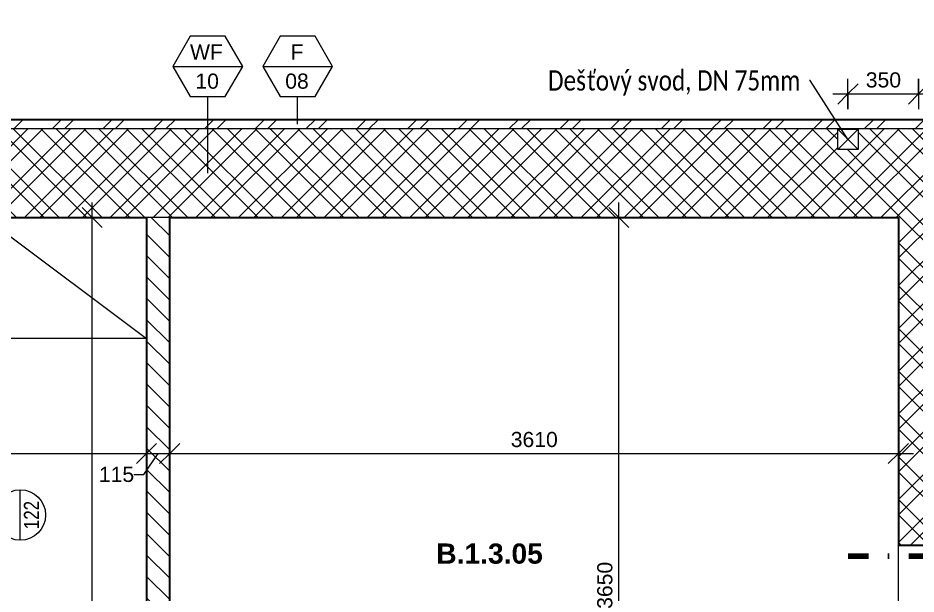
# Model space of a CAD drawing. Header units: millimetres. Extents: x -8633 to 38101, y -2985 to 57546.
# Drawn here: x 16359 to 20808, y 51436 to 54292 of the extents above; entities that cross this region are included whole.
import ezdxf

# ---------------------------------------------------------------- set-up
doc = ezdxf.new("R2010")
doc.units = ezdxf.units.MM
for name, pattern in [('HA_DashDot_2_2mm-S0_6mm', [110, 50, -30, 0, -30]), ('HA_DashDot_4mm-S1mm', [200, 100, -50, 0, -50]), ('HA_DashDot_6mm-S2mm', [300, 100, -100, 0, -100])]:
    doc.linetypes.add(name, pattern=pattern)
for name, color, linetype, lineweight in [('A-____-____-DIMS', 9, 'Continuous', 5), ('A-____-____-DIMS-50', 9, 'Continuous', 5), ('A-AREA-____-IDEN', 9, 'Continuous', 9), ('A-DOOR-____-IDEN', 9, 'Continuous', 9), ('A-DOOR-____-MCUT', 9, 'HA_DashDot_2_2mm-S0_6mm', 9), ('A-DOOR-____-OTLN', 9, 'Continuous', 9), ('A-DOOR-FRAM-MCUT', 9, 'Continuous', 9), ('A-WALL-____-IDEN', 9, 'Continuous', 9), ('A-WALL-____-MCUT', 9, 'Continuous', 25), ('A-WALL-____-OTLN', 9, 'Continuous', 9), ('A-WALL-____-PATT', 9, 'Continuous', 25), ('G-____-____-SYMB', 9, 'HA_DashDot_4mm-S1mm', 9), ('G-____-____-TEXT', 9, 'Continuous', 5), ('I-FURN-____-OTLN', 9, 'Continuous', 9), ('I-WALL-____-MCUT', 9, 'Continuous', 25), ('M-HVAC-DUCT-OTLN', 9, 'Continuous', 9)]:
    doc.layers.add(name, color=color, linetype=linetype, lineweight=lineweight)
doc.styles.add('Arial_1', font='arial.ttf', dxfattribs={"height": 75})
doc.styles.add('Arial_2', font='arial.ttf', dxfattribs={"width": 0.8, "height": 75})
doc.styles.add('Arial_B', font='arialbd.ttf', dxfattribs={"height": 100})
doc.styles.add('Calibri_1', font='calibri.ttf', dxfattribs={"width": 0.8, "height": 100})
doc.dimstyles.new('Inner_Dimensions', dxfattribs={"dimscale": 304.8, "dimtxt": 76.519455, "dimasz": 0.328084, "dimexe": 0.246063, "dimexo": 0.0625, "dimgap": 0.032808, "dimtad": 1, "dimdec": 0, "dimzin": 0, "dimdsep": 46, "dimtxsty": 'Arial_1', "dimblk1": 'OBLIQUE', "dimblk2": 'OBLIQUE', "dimsah": 1, "dimcen": 0.09, "dimdle": 0.246063, "dimazin": 0, "dimtfac": 1, "dimtdec": 4, "dimtix": 1, "dimtmove": 0, "dimatfit": 3, "dimfxl": 0.246063, "dimfxlon": 1, "dimtvp": 1, "dimtolj": 1, "dimtzin": 0, "dimlwd": 9, "dimlwe": 9, "dimarcsym": 2})
doc.dimstyles.new('Inner_Dimensions_2', dxfattribs={"dimscale": 304.8, "dimtxt": 76.519455, "dimasz": 0.328084, "dimexe": 0.246063, "dimexo": 0.0625, "dimgap": 0.032808, "dimtad": 1, "dimdec": 0, "dimzin": 0, "dimdsep": 46, "dimtxsty": 'Arial_1', "dimblk1": 'OBLIQUE', "dimblk2": 'OBLIQUE', "dimsah": 1, "dimcen": 0.09, "dimdle": 0.246063, "dimazin": 0, "dimtfac": 1, "dimtdec": 4, "dimtix": 1, "dimtmove": 1, "dimatfit": 3, "dimfxl": 0.246063, "dimfxlon": 1, "dimtvp": 1, "dimtolj": 1, "dimtzin": 0, "dimlwd": 9, "dimlwe": 9, "dimarcsym": 2})
pattern_1 = [(45, (0, 0), (-106.066, 106.066), []), (45, (75, 0), (-106.066, 106.066), []), (315, (0, 0), (106.066, 106.066), []), (315, (75, 0), (106.066, 106.066), [])]

# ---------------------------------------------------------------- blocks, each defined once
blk = doc.blocks.new('HA_DR_Double_Swing_Solid_FrameButt - In_FAS_1600x2350_1000-2015541-DPS_1NP - B')
at = {"layer": 'A-DOOR-____-MCUT'}
for p, q in [((850, 220), (-850, 220)), ((-800, -70), (800, -70)), ((-800, -170), (800, -170)), ((850, -220), (-850, -220))]:
    blk.add_line(p, q, dxfattribs=at)
at = {"layer": 'A-DOOR-____-OTLN', "lineweight": 5}
for p, q in [((-280.4, -470), (-800, -170)), ((800, -1170), (800, -170))]:
    blk.add_line(p, q, dxfattribs=at)
for centre, radius, start, end in [((-800, -170), 600, 330, 360), ((800, -170), 1000, 180, 270)]:
    blk.add_arc(centre, radius, start, end, dxfattribs=at)
at = {"layer": 'A-DOOR-FRAM-MCUT'}
for p, q in [((-800, -70), (-850, -70)), ((-800, -170), (-800, -70)), ((850, -70), (800, -70)), ((800, -70), (800, -170)), ((-850, -170), (-800, -170)), ((800, -170), (850, -170))]:
    blk.add_line(p, q, dxfattribs=at)
blk = doc.blocks.new('NAB_Šatní_skříň_ADNS - 600x2000xšířka-1488385-DPS_1NP - B')
at = {"layer": 'I-FURN-____-OTLN'}
for p, q in [((0, -600), (800, 0)), ((800, 0), (1600, -600)), ((1600, -600), (0, -600))]:
    blk.add_line(p, q, dxfattribs=at)
blk = doc.blocks.new('HA_TAG_Door_TypeMark_wDimensions - Scale50_Right with Bouble-921060-DPS_1NP - B')
at = {"layer": 'A-DOOR-____-IDEN'}
for p, q in [((0, 5), (0, -19.5)), ((-2.5, -22), (2.5, -22))]:
    blk.add_line(p, q, dxfattribs=at)
blk.add_circle((0, -22), 2.5, dxfattribs=at)
blk = doc.blocks.new('DIMBLOCK155-DPS_1NP - B')
at = {"layer": 'A-____-____-DIMS-50', "lineweight": 9}
for p, q in [((19336.1, 53302.7), (19286.1, 53352.7)), ((19336.1, 49652.7), (19336.1, 53377.7)), ((19261.1, 53302.7), (19411.1, 53302.7)), ((19336.1, 53302.7), (19261.1, 53302.7)), ((19336.1, 53302.7), (19386.1, 53252.7)), ((19336.1, 49652.7), (19286.1, 49702.7)), ((19261.1, 49652.7), (19411.1, 49652.7)), ((19336.1, 49652.7), (19261.1, 49652.7)), ((19336.1, 49652.7), (19386.1, 49602.7))]:
    blk.add_line(p, q, dxfattribs=at)
at = {"layer": 'A-____-____-DIMS-50', "color": 0, "lineweight": 9, "insert": (19228.7, 51362.4), "char_height": 75, "width": 276.883, "attachment_point": 1, "rotation": 90, "line_spacing_factor": 0.941778, "style": 'Arial_1'}
blk.add_mtext('3650', dxfattribs=at)
blk = doc.blocks.new('_Oblique')
at = {"color": 0, "linetype": 'ByBlock', "lineweight": -2}
blk.add_line((-0.5, -0.5), (0.5, 0.5), dxfattribs=at)
blk = doc.blocks.new('DIMBLOCK160-DPS_1NP - B')
at = {"layer": 'A-____-____-DIMS-50', "lineweight": 9}
for p, q in [((16726.4, 53302.7), (16676.4, 53352.7)), ((16726.4, 48877.7), (16726.4, 53377.7)), ((16651.4, 53302.7), (16801.4, 53302.7)), ((16726.4, 53302.7), (16651.4, 53302.7)), ((16726.4, 53302.7), (16776.4, 53252.7)), ((16726.4, 48952.7), (16676.4, 49002.7)), ((16651.4, 48952.7), (16801.4, 48952.7)), ((16726.4, 48952.7), (16651.4, 48952.7)), ((16726.4, 48952.7), (16776.4, 48902.7))]:
    blk.add_line(p, q, dxfattribs=at)
at = {"layer": 'A-____-____-DIMS-50', "color": 0, "lineweight": 9, "insert": (16619, 51012.4), "char_height": 75, "width": 276.883, "attachment_point": 1, "rotation": 90, "line_spacing_factor": 0.941778, "style": 'Arial_1'}
blk.add_mtext('4350', dxfattribs=at)
blk = doc.blocks.new('DIMBLOCK239-DPS_1NP - B')
at = {"layer": 'A-____-____-DIMS-50', "lineweight": 9}
for p, q in [((20470.7, 53840), (20470.7, 53990)), ((20820.7, 53990), (20820.7, 53840)), ((20820.7, 53915), (20820.7, 53990)), ((20470.7, 53915), (20520.7, 53965)), ((20820.7, 53915), (20870.7, 53965)), ((20395.7, 53915), (20895.7, 53915)), ((20470.7, 53915), (20420.7, 53865)), ((20470.7, 53915), (20470.7, 53840)), ((20820.7, 53915), (20770.7, 53865))]:
    blk.add_line(p, q, dxfattribs=at)
at = {"layer": 'A-____-____-DIMS-50', "color": 0, "lineweight": 9, "insert": (20559.2, 54022.4), "char_height": 75, "width": 207.662, "attachment_point": 1, "line_spacing_factor": 0.941778, "style": 'Arial_1'}
blk.add_mtext('350', dxfattribs=at)
blk = doc.blocks.new('HA_TAG_WA_Partitions - Group _ Type Mark-556634-DPS_1NP - B')
at = {"layer": 'A-WALL-____-IDEN'}
for p, q in [((-1.732, 3), (-3.464, 0)), ((1.732, 3), (-1.732, 3)), ((3.464, 0), (1.732, 3)), ((-3.464, 0), (3.464, 0)), ((-3.464, 0), (-1.732, -3)), ((1.732, -3), (3.464, 0)), ((-1.732, -3), (1.732, -3))]:
    blk.add_line(p, q, dxfattribs=at)
blk = doc.blocks.new('DIMBLOCK304-DPS_1NP - B')
at = {"layer": 'A-____-____-DIMS-50', "lineweight": 9}
for p, q in [((15395.7, 52207.1), (15395.7, 52057.1)), ((15395.7, 52132.1), (15395.7, 52207.1)), ((16995.7, 52207.1), (16995.7, 52057.1)), ((16995.7, 52132.1), (16995.7, 52207.1)), ((15395.7, 52132.1), (15445.7, 52182.1)), ((16995.7, 52132.1), (17045.7, 52182.1)), ((15395.7, 52132.1), (15345.7, 52082.1)), ((15395.7, 52132.1), (16995.7, 52132.1)), ((16995.7, 52132.1), (16945.7, 52082.1))]:
    blk.add_line(p, q, dxfattribs=at)
at = {"layer": 'A-____-____-DIMS-50', "color": 0, "lineweight": 9, "insert": (16080.3, 52239.5), "char_height": 75, "width": 276.883, "attachment_point": 1, "line_spacing_factor": 0.941778, "style": 'Arial_1'}
blk.add_mtext('1600', dxfattribs=at)
blk = doc.blocks.new('DIMBLOCK305-DPS_1NP - B')
at = {"layer": 'A-____-____-DIMS-50', "lineweight": 9}
for p, q in [((16995.7, 52207.1), (16995.7, 52057.1)), ((16995.7, 52132.1), (16995.7, 52207.1)), ((17110.7, 52207.1), (17110.7, 52057.1)), ((17110.7, 52132.1), (17110.7, 52207.1)), ((16995.7, 52132.1), (17045.7, 52182.1)), ((17110.7, 52132.1), (17160.7, 52182.1)), ((16995.7, 52132.1), (16945.7, 52082.1)), ((16982.9, 52027.9), (17053.2, 52132.1)), ((16995.7, 52132.1), (17110.7, 52132.1)), ((17110.7, 52132.1), (17060.7, 52082.1)), ((16932.9, 52027.9), (16982.9, 52027.9))]:
    blk.add_line(p, q, dxfattribs=at)
at = {"layer": 'A-____-____-DIMS-50', "color": 0, "lineweight": 9, "insert": (16759.9, 52066.4), "char_height": 75, "width": 207.662, "attachment_point": 1, "line_spacing_factor": 0.941778, "style": 'Arial_1'}
blk.add_mtext('115', dxfattribs=at)
blk = doc.blocks.new('DIMBLOCK306-DPS_1NP - B')
at = {"layer": 'A-____-____-DIMS-50', "lineweight": 9}
for p, q in [((17110.7, 52207.1), (17110.7, 52057.1)), ((17110.7, 52132.1), (17110.7, 52207.1)), ((20720.7, 52207.1), (20720.7, 52057.1)), ((20720.7, 52132.1), (20720.7, 52207.1)), ((17110.7, 52132.1), (17160.7, 52182.1)), ((20720.7, 52132.1), (20770.7, 52182.1)), ((17110.7, 52132.1), (17060.7, 52082.1)), ((17110.7, 52132.1), (20795.7, 52132.1)), ((20720.7, 52132.1), (20670.7, 52082.1))]:
    blk.add_line(p, q, dxfattribs=at)
at = {"layer": 'A-____-____-DIMS-50', "color": 0, "lineweight": 9, "insert": (18800.3, 52239.5), "char_height": 75, "width": 276.883, "attachment_point": 1, "line_spacing_factor": 0.941778, "style": 'Arial_1'}
blk.add_mtext('3610', dxfattribs=at)

msp = doc.modelspace()

# ---------------------------------------------------------------- hatches: boundary and pattern name
at = {"layer": 'A-WALL-____-PATT', "lineweight": 5}
h = msp.add_hatch(dxfattribs=at)
h.set_pattern_fill('FP_3', color=256, style=0, pattern_type=2)
h.set_pattern_definition([(45, (0, 0), (-125.7236, 125.7236), []), (45, (0, 190.5), (-125.7236, 125.7236), [])])
h.paths.add_polyline_path([(21160.7, 53742.7), (21205.7, 53742.7), (21205.7, 53787.7), (15585.7, 53787.7), (15585.7, 53742.7), (20602.6, 53742.7)])
h = msp.add_hatch(dxfattribs=at)
h.set_pattern_fill('FP_1', color=256, style=0, pattern_type=2)
h.set_pattern_definition(pattern_1)
h.paths.add_polyline_path([(21160.7, 53302.7), (21205.7, 53302.7), (21205.7, 53742.7), (15585.7, 53742.7), (15585.7, 53302.7), (20720.7, 53302.7)])
h.paths.add_polyline_path([(20520.7, 53640.4), (20420.7, 53640.4), (20420.7, 53740.4), (20520.7, 53740.4), (20520.7, 53673.2)])
h = msp.add_hatch(dxfattribs=at)
h.set_pattern_fill('FP_2', color=256, style=0, pattern_type=2)
h.set_pattern_definition([(135, (0, 0), (-53.03301, -53.03301), [])])
h.paths.add_polyline_path([(16995.7, 48837.7), (17110.7, 48837.7), (17110.7, 49052.7), (16995.7, 49052.7), (16995.7, 48952.7)])
h.paths.add_polyline_path([(17110.7, 49412.7), (17110.7, 50302.7), (16995.7, 50302.7), (16995.7, 49412.7)])
h.paths.add_polyline_path([(17110.7, 51202.7), (17110.7, 53302.7), (16995.7, 53302.7), (16995.7, 51202.7)])
h = msp.add_hatch(dxfattribs=at)
h.set_pattern_fill('FP_1', color=256, style=0, pattern_type=2)
h.set_pattern_definition(pattern_1)
h.paths.add_polyline_path([(20720.7, 43612.7), (21160.7, 43612.7), (21160.7, 46677.7), (20720.7, 46677.7), (20720.7, 44052.7)])
h.paths.add_polyline_path([(20720.7, 47677.7), (21160.7, 47677.7), (21160.7, 50677.7), (20720.7, 50677.7), (20720.7, 48698)])
h.paths.add_polyline_path([(21160.7, 51677.7), (21160.7, 53302.7), (20720.7, 53302.7), (20720.7, 51677.7)])

# ---------------------------------------------------------------- linework, layer by layer
at = {"layer": 'A-WALL-____-IDEN'}
for p, q in [((17299.5, 53522.7), (17299.5, 53901.9)), ((17744.6, 53765.2), (17744.6, 53901.9))]:
    msp.add_line(p, q, dxfattribs=at)
at = {"layer": 'A-WALL-____-MCUT'}
for p, q in [((21205.7, 53787.7), (15630.7, 53787.7)), ((15395.7, 53302.7), (16995.7, 53302.7)), ((17110.7, 53302.7), (20720.7, 53302.7)), ((20720.7, 53302.7), (20720.7, 51677.7)), ((20720.7, 51677.7), (21205.7, 51677.7))]:
    msp.add_line(p, q, dxfattribs=at)
at = {"layer": 'A-WALL-____-MCUT', "lineweight": 9}
for p, q in [((21205.7, 53742.7), (15585.7, 53742.7)), ((17110.7, 53302.7), (16995.7, 53302.7))]:
    msp.add_line(p, q, dxfattribs=at)
at = {"layer": 'A-WALL-____-OTLN'}
msp.add_line((20720.7, 50677.7), (20720.7, 51677.7), dxfattribs=at)
at = {"layer": 'G-____-____-SYMB', "linetype": 'HA_DashDot_6mm-S2mm', "lineweight": 100}
msp.add_line((20472, 51622.7), (22464.5, 51622.7), dxfattribs=at)
at = {"layer": 'G-____-____-TEXT', "color": 250, "lineweight": 9}
for p, q in [((20283.1, 53982), (20280.3, 53982)), ((20472.1, 53687.2), (20283.1, 53982))]:
    msp.add_line(p, q, dxfattribs=at)
at = {"layer": 'I-WALL-____-MCUT'}
for p, q in [((16995.7, 53302.7), (16995.7, 51202.7)), ((17110.7, 51202.7), (17110.7, 53302.7))]:
    msp.add_line(p, q, dxfattribs=at)
at = {"layer": 'M-HVAC-DUCT-OTLN', "lineweight": 5}
for p, q in [((20520.7, 53640.4), (20420.7, 53740.4)), ((20520.7, 53740.4), (20420.7, 53640.4)), ((20420.7, 53740.4), (20520.7, 53740.4)), ((20420.7, 53640.4), (20420.7, 53740.4)), ((20520.7, 53740.4), (20520.7, 53640.4)), ((20520.7, 53640.4), (20420.7, 53640.4))]:
    msp.add_line(p, q, dxfattribs=at)

# ---------------------------------------------------------------- block references
at = {"layer": 'A-DOOR-____-IDEN', "xscale": 49.99999999999998, "yscale": 49.99999999999998, "zscale": 49.99999999999998, "rotation": 89.99999999999991}
msp.add_blockref('HA_TAG_Door_TypeMark_wDimensions - Scale50_Right with Bouble-921060-DPS_1NP - B', (15270.7, 51827.7), dxfattribs=at)
at = {"layer": 'A-DOOR-____-OTLN', "rotation": 89.9999999999998}
msp.add_blockref('HA_DR_Double_Swing_Solid_FrameButt - In_FAS_1600x2350_1000-2015541-DPS_1NP - B', (15365.7, 54653), dxfattribs=at)
at = {"layer": 'A-WALL-____-IDEN', "xscale": 49.99999999999998, "yscale": 49.99999999999998, "zscale": 49.99999999999998}
for p in [(17299.5, 54051.9), (17744.6, 54051.9)]:
    msp.add_blockref('HA_TAG_WA_Partitions - Group _ Type Mark-556634-DPS_1NP - B', p, dxfattribs=at)
at = {"layer": 'I-FURN-____-OTLN'}
msp.add_blockref('NAB_Šatní_skříň_ADNS - 600x2000xšířka-1488385-DPS_1NP - B', (15395.7, 53302.7), dxfattribs=at)

# ---------------------------------------------------------------- texts
at = {"layer": 'A-AREA-____-IDEN', "lineweight": 5, "insert": (18431.4, 51686.3), "char_height": 100, "width": 653.375, "attachment_point": 1, "style": 'Arial_B'}
msp.add_mtext('B.1.3.05', dxfattribs=at)
at = {"layer": 'A-DOOR-____-IDEN', "lineweight": 5, "insert": (16388.4, 51757.5), "char_height": 75, "width": 173.164, "attachment_point": 1, "rotation": 90, "style": 'Arial_2'}
msp.add_mtext('122', dxfattribs=at)
at = {"layer": 'A-WALL-____-IDEN', "lineweight": 5, "char_height": 75, "attachment_point": 1, "style": 'Arial_1'}
for s, insert, width in [('WF', (17211.6, 54160.8), 208.439), ('F', (17709.7, 54160.8), 80.169), ('10', (17238.1, 54016.3), 144.304), ('08', (17683.2, 54016.3), 144.304)]:
    msp.add_mtext(s, dxfattribs=dict(at, insert=insert, width=width))
at = {"layer": 'G-____-____-TEXT', "color": 7, "lineweight": 9, "char_height": 100, "attachment_point": 1, "style": 'Calibri_1'}
for s, insert, width in [('Deš', (18985.3, 54032), 234.093), ('ťový svod, DN 75mm', (19178.5, 54032), 1305.147)]:
    msp.add_mtext(s, dxfattribs=dict(at, insert=insert, width=width))

# ---------------------------------------------------------------- dimensions: what is measured, and where the dimension line sits
at = {"layer": 'A-____-____-DIMS', "lineweight": 9}
for base, p1, p2, override, picture, middle in [((20820.7, 53915), (20470.7, 53840), (20820.7, 53990), {"dimpost": '<>', "dimfxl": 380.788655}, 'DIMBLOCK239-DPS_1NP - B', (20645.7, 53963.3)), ((16995.7, 52132.1), (15395.7, 52207.1), (16995.7, 52207.1), {"dimpost": '<>', "dimfxl": 1600}, 'DIMBLOCK304-DPS_1NP - B', (16195.7, 52180.4)), ((20720.7, 52132.1), (17110.7, 52207.1), (20720.7, 52207.1), {"dimpost": '<>', "dimfxl": 3610}, 'DIMBLOCK306-DPS_1NP - B', (18915.7, 52180.5))]:
    dim = msp.add_linear_dim(base=base, p1=p1, p2=p2, dimstyle='Inner_Dimensions', override=override, dxfattribs=at)
    dim.commit()
    dim.dimension.update_dxf_attribs({"geometry": picture, "text_midpoint": middle})
for base, p1, p2, override, picture, middle in [((16726.4, 53302.7), (16651.4, 48952.7), (16651.4, 53302.7), {"dimpost": '<>', "dimfxl": 4350}, 'DIMBLOCK160-DPS_1NP - B', (16678, 51127.7)), ((19336.1, 53302.7), (19261.1, 49652.7), (19261.1, 53302.7), {"dimpost": '<>', "dimfxl": 3650}, 'DIMBLOCK155-DPS_1NP - B', (19287.8, 51477.7))]:
    dim = msp.add_linear_dim(base=base, p1=p1, p2=p2, angle=90, dimstyle='Inner_Dimensions', override=override, dxfattribs=at)
    dim.commit()
    dim.dimension.update_dxf_attribs({"geometry": picture, "text_midpoint": middle})
dim = msp.add_linear_dim(base=(17110.7, 52132.1), p1=(16995.7, 52207.1), p2=(17110.7, 52207.1), dimstyle='Inner_Dimensions_2', override={"dimpost": '<>', "dimfxl": 115}, dxfattribs=at)
dim.commit()
dim.dimension.update_dxf_attribs({"geometry": 'DIMBLOCK305-DPS_1NP - B', "text_midpoint": (16863.7, 52016.4), "dimtype": 160})

doc.saveas('drawing.dxf')
